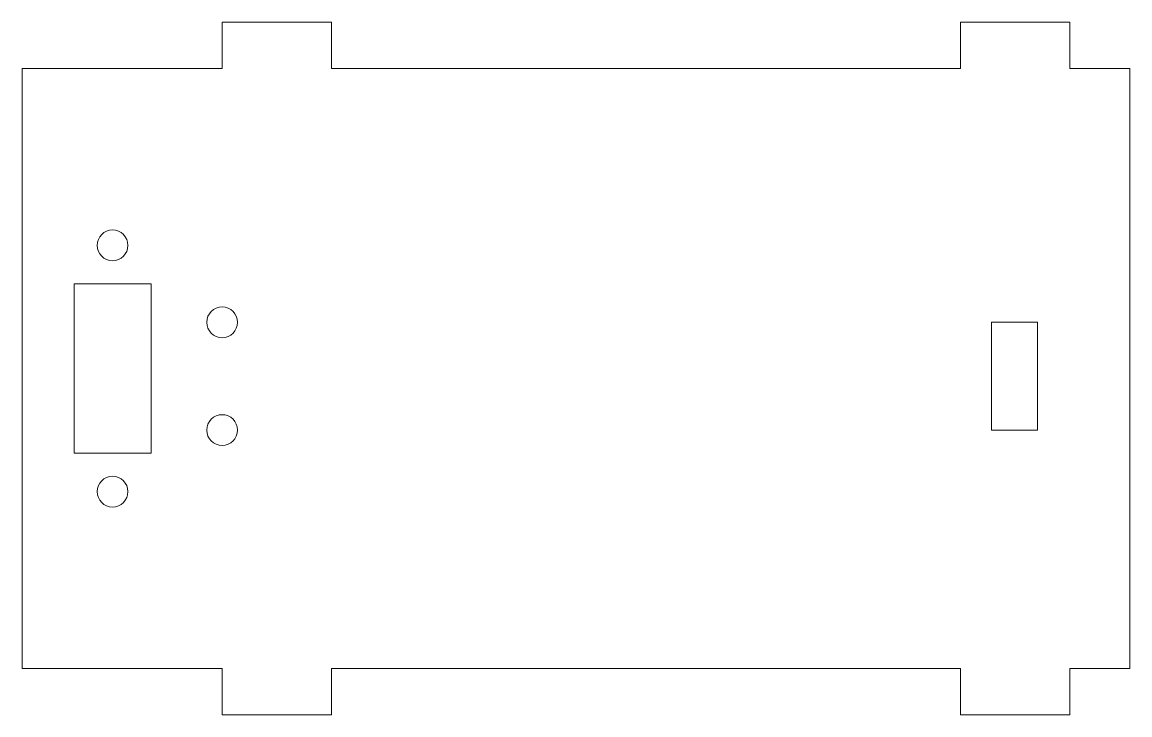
# Model space of a CAD drawing. Header units: millimetres. Extents: x 0 to 72, y 0 to 45.
import ezdxf

# ---------------------------------------------------------------- set-up
doc = ezdxf.new("R2010")
doc.units = ezdxf.units.MM
doc.header["$MEASUREMENT"] = 0
doc.layers.add('Objeto', color=7, linetype='Continuous', lineweight=18)

msp = doc.modelspace()

# ---------------------------------------------------------------- linework, layer by layer
at = {"layer": 'Objeto'}
for p, q in [((13, 42), (13, 45)), ((13, 45), (20.1, 45)), ((20.1, 45), (20.1, 42)), ((68.1, 45), (61, 45)), ((61, 45), (61, 42)), ((68.1, 45), (68.1, 42)), ((0, 42), (13, 42)), ((0, 3), (0, 42)), ((20.1, 42), (61, 42)), ((68.1, 42), (72, 42)), ((72, 42), (72, 3)), ((8.376, 28), (3.376, 28)), ((3.376, 28), (3.376, 17)), ((8.376, 28), (8.376, 17)), ((8.376, 17), (3.376, 17)), ((13, 3), (0, 3)), ((13, 0), (13, 3)), ((61, 3), (20.1, 3)), ((20.1, 0), (20.1, 3)), ((61, 0), (61, 3)), ((72, 3), (68.1, 3)), ((68.1, 3), (68.1, 0)), ((13, 0), (20.1, 0)), ((68.1, 0), (61, 0))]:
    msp.add_line(p, q, dxfattribs=at)
msp.add_lwpolyline([(63, 25.5), (66, 25.5), (66, 18.5), (63, 18.5)], close=True, dxfattribs=at)
for centre in [(5.876, 30.5), (13, 25.5), (13, 18.5), (5.876, 14.5)]:
    msp.add_circle(centre, 1, dxfattribs=at)

doc.saveas('drawing.dxf')
